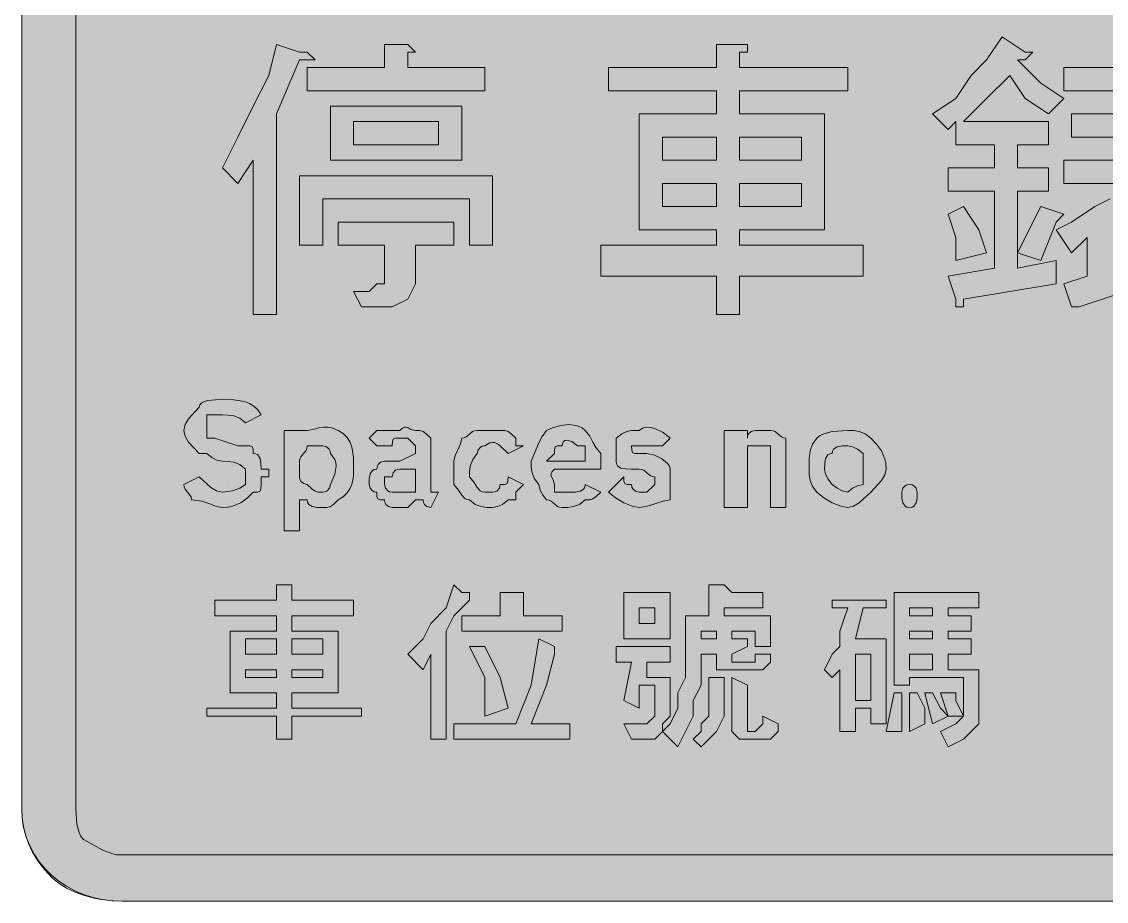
# Model space of a CAD drawing. Header units: metres. Extents: x 12 to 554, y 24 to 258.
# Drawn here: x 11.8 to 180.4, y 24 to 160.7 of the extents above; entities that cross this region are included whole.
import ezdxf

# ---------------------------------------------------------------- set-up
doc = ezdxf.new("R2010")
doc.units = ezdxf.units.M
for name, color, linetype, true_color in [('FILL_BLUE_0000FF', 7, 'Continuous', 0x0000ff), ('FILL_WHITE_FFFFFF', 7, 'Continuous', 0xffffff), ('STROKE_BLUE_0000FF', 7, 'Continuous', 0x0000ff), ('STROKE_WHITE_FFFFFF', 7, 'Continuous', 0xffffff)]:
    doc.layers.add(name, color=color, linetype=linetype, true_color=true_color)

msp = doc.modelspace()

# ---------------------------------------------------------------- hatches: boundary and pattern name
at = {"layer": 'FILL_BLUE_0000FF', "true_color": 0x0000ff}
h = msp.add_hatch(color=7, dxfattribs=at)
h.dxf.hatch_style = 1
h.paths.add_polyline_path([(478.65, 249.6), (482.25, 249.6), (483.9, 247.8), (484.44, 246.9), (484.65, 246), (545.85, 140.4), (484.65, 34.8), (484.6, 34.4), (484.44, 34.09), (483.9, 33.6), (483.13, 33.11), (482.25, 32.4), (481.35, 31.71), (480.45, 31.35), (479.55, 31.22), (478.65, 31.2), (27.45, 31.2), (26.6, 31.25), (25.84, 31.41), (24.45, 31.95), (21.45, 33.6), (21.05, 34.1), (20.76, 34.69), (20.4, 36), (20.25, 38.4), (20.25, 242.4), (20.25, 244.8), (20.44, 245.7), (20.85, 246.6), (21.26, 247.5), (21.45, 248.4), (23.06, 249.09), (24.45, 249.45), (25.84, 249.58), (27.45, 249.6), (478.65, 249.6)])
at = {"layer": 'FILL_WHITE_FFFFFF', "true_color": 0xffffff}
h = msp.add_hatch(color=7, dxfattribs=at)
h.dxf.hatch_style = 1
h.paths.add_polyline_path([(478.65, 258), (480.45, 257.79), (482.25, 257.25), (484.05, 256.48), (485.85, 255.6), (487.63, 254.49), (489.3, 253.05), (490.74, 251.38), (491.85, 249.6), (551.85, 144), (552.25, 143.89), (552.54, 143.61), (552.76, 143.18), (552.9, 142.65), (553.03, 141.47), (553.05, 140.4), (553.03, 139.5), (552.9, 138.6), (552.54, 137.7), (551.85, 136.8), (491.85, 31.2), (491.35, 30.35), (490.74, 29.59), (489.3, 28.2), (487.63, 26.81), (485.85, 25.2), (484.05, 24.51), (482.25, 24.15), (480.45, 24.02), (478.65, 24), (27.45, 24), (26.05, 24.06), (24.58, 24.22), (23.08, 24.51), (21.6, 24.9), (20.17, 25.41), (18.84, 26.02), (17.66, 26.76), (16.65, 27.6), (15.41, 28.95), (14.38, 30.3), (13.55, 31.65), (12.9, 33), (12.42, 34.35), (12.09, 35.7), (11.91, 37.05), (11.85, 38.4), (11.85, 242.4), (11.87, 244.01), (12, 245.4), (12.36, 246.79), (13.05, 248.4), (13.95, 249.49), (14.85, 250.8), (15.75, 252.11), (16.65, 253.2), (17.66, 254.44), (18.84, 255.47), (20.17, 256.3), (21.6, 256.95), (23.08, 257.43), (24.58, 257.76), (26.05, 257.94), (27.45, 258), (478.65, 258)])
h = msp.add_hatch(color=7, dxfattribs=at)
h.dxf.hatch_style = 1
h.paths.add_polyline_path([(56.25, 156), (57.45, 154.8), (56.25, 154.8), (55.05, 154.8), (51.45, 146.4), (51.45, 115.2), (47.85, 115.2), (47.85, 139.2), (45.45, 135.6), (43.05, 138), (45.45, 142.8), (47.85, 147.6), (50.25, 152.4), (51.45, 157.2), (55.05, 156), (56.25, 156)])
h = msp.add_hatch(color=7, dxfattribs=at)
h.dxf.hatch_style = 1
h.paths.add_polyline_path([(71.85, 157.2), (73.05, 156), (71.85, 156), (71.85, 153.6), (83.85, 153.6), (83.85, 150), (56.25, 150), (56.25, 153.6), (68.25, 153.6), (68.25, 157.2), (71.85, 157.2)])
h = msp.add_hatch(color=7, dxfattribs=at)
h.dxf.hatch_style = 1
h.paths.add_polyline_path([(124.65, 156), (123.45, 156), (123.45, 153.6), (140.25, 153.6), (140.25, 150), (123.45, 150), (123.45, 146.4), (136.65, 146.4), (136.65, 128.4), (123.45, 128.4), (123.45, 126), (142.65, 126), (142.65, 121.2), (123.45, 121.2), (123.45, 115.2), (119.85, 115.2), (119.85, 121.2), (101.85, 121.2), (101.85, 126), (119.85, 126), (119.85, 128.4), (107.85, 128.4), (107.85, 146.4), (119.85, 146.4), (119.85, 150), (103.05, 150), (103.05, 153.6), (119.85, 153.6), (119.85, 157.2), (123.45, 157.2), (124.65, 157.2), (124.65, 156)])
h.paths.add_polyline_path([(119.85, 139.2), (119.85, 142.8), (111.45, 142.8), (111.45, 139.2), (119.85, 139.2)], flags=16)
h.paths.add_polyline_path([(111.45, 132), (119.85, 132), (119.85, 135.6), (111.45, 135.6), (111.45, 132)], flags=16)
h.paths.add_polyline_path([(123.45, 142.8), (123.45, 139.2), (133.05, 139.2), (133.05, 142.8), (123.45, 142.8)], flags=16)
h.paths.add_polyline_path([(133.05, 135.6), (123.45, 135.6), (123.45, 132), (133.05, 132), (133.05, 135.6)], flags=16)
h = msp.add_hatch(color=7, dxfattribs=at)
h.dxf.hatch_style = 1
h.paths.add_polyline_path([(157.05, 148.8), (159.45, 152.4), (161.85, 154.8), (164.25, 158.4), (167.85, 156), (169.05, 156), (167.85, 154.8), (166.65, 154.8), (170.25, 151.2), (173.85, 148.8), (171.45, 146.4), (167.85, 148.8), (165.45, 152.4), (161.85, 148.8), (158.25, 145.2), (171.45, 145.2), (171.45, 141.6), (166.65, 141.6), (166.65, 138), (171.45, 138), (171.45, 134.4), (166.65, 134.4), (166.65, 122.4), (172.65, 123.6), (172.65, 120), (158.25, 117.6), (158.25, 116.4), (157.05, 116.4), (157.05, 117.6), (155.85, 121.2), (163.05, 122.4), (163.05, 134.4), (155.85, 134.4), (155.85, 138), (163.05, 138), (163.05, 141.6), (157.05, 141.6), (157.05, 145.2), (155.85, 144), (153.45, 146.4), (157.05, 148.8)])
h = msp.add_hatch(color=7, dxfattribs=at)
h.dxf.hatch_style = 1
h.paths.add_polyline_path([(183.45, 153.6), (183.45, 157.2), (187.05, 157.2), (188.25, 156), (187.05, 156), (187.05, 153.6), (196.65, 153.6), (196.65, 150), (187.05, 150), (187.05, 146.4), (195.45, 146.4), (195.45, 142.8), (187.05, 142.8), (187.05, 139.2), (197.85, 139.2), (197.85, 135.6), (187.05, 135.6), (188.25, 132), (189.45, 129.6), (195.45, 134.4), (197.85, 130.8), (197.85, 129.6), (196.65, 129.6), (191.85, 126), (195.45, 122.4), (199.05, 118.8), (195.45, 116.4), (190.65, 120), (188.25, 123.6), (185.85, 128.4), (184.65, 132), (182.25, 129.6), (182.25, 122.4), (187.05, 123.6), (187.05, 120), (176.25, 116.4), (175.05, 116.4), (173.85, 120), (177.45, 121.2), (177.45, 127.2), (175.05, 124.8), (172.65, 128.4), (175.05, 129.6), (178.65, 132), (181.05, 133.2), (182.25, 135.6), (173.85, 135.6), (173.85, 139.2), (183.45, 139.2), (183.45, 142.8), (175.05, 142.8), (175.05, 146.4), (183.45, 146.4), (183.45, 150), (173.85, 150), (173.85, 153.6), (183.45, 153.6)])
h = msp.add_hatch(color=7, dxfattribs=at)
h.dxf.hatch_style = 1
h.paths.add_polyline_path([(80.25, 139.2), (59.85, 139.2), (59.85, 147.6), (80.25, 147.6), (80.25, 139.2)])
h.paths.add_polyline_path([(76.65, 145.2), (63.45, 145.2), (63.45, 141.6), (76.65, 141.6), (76.65, 145.2)], flags=16)
h = msp.add_hatch(color=7, dxfattribs=at)
h.dxf.hatch_style = 1
h.paths.add_polyline_path([(85.05, 136.8), (85.05, 126), (81.45, 126), (81.45, 133.2), (58.65, 133.2), (58.65, 126), (55.05, 126), (55.05, 136.8), (85.05, 136.8)])
h = msp.add_hatch(color=7, dxfattribs=at)
h.dxf.hatch_style = 1
h.paths.add_polyline_path([(160.65, 128.4), (161.85, 124.8), (157.05, 123.6), (157.05, 127.2), (155.85, 130.8), (158.25, 132), (160.65, 128.4)])
h = msp.add_hatch(color=7, dxfattribs=at)
h.dxf.hatch_style = 1
h.paths.add_polyline_path([(170.25, 132), (173.85, 130.8), (172.65, 129.6), (170.25, 123.6), (166.65, 124.8), (170.25, 132)])
h = msp.add_hatch(color=7, dxfattribs=at)
h.dxf.hatch_style = 1
h.paths.add_polyline_path([(79.05, 129.6), (79.05, 126), (73.05, 126), (73.05, 122.4), (73.05, 120), (71.85, 117.6), (69.45, 116.4), (67.05, 116.4), (64.65, 116.4), (63.45, 118.8), (65.85, 118.8), (67.05, 120), (68.25, 120), (68.25, 121.2), (68.25, 122.4), (68.25, 126), (61.05, 126), (61.05, 129.6), (79.05, 129.6)])
h = msp.add_hatch(color=7, dxfattribs=at)
h.dxf.hatch_style = 1
h.paths.add_polyline_path([(45.75, 99.09), (44.85, 99.45), (43.95, 99.58), (43.05, 99.6), (40.65, 99.6), (40.65, 97.2), (40.65, 96), (41.85, 96), (45.45, 94.8), (46.65, 94.8), (47.34, 94.78), (47.7, 94.65), (47.83, 94.29), (47.85, 93.6), (48.25, 93.55), (48.54, 93.39), (48.9, 92.85), (49.03, 92.08), (49.05, 91.2), (50.25, 91.2), (50.25, 90), (49.05, 90), (49.05, 88.8), (49.03, 88.11), (48.9, 87.75), (48.54, 87.62), (47.85, 87.6), (46.93, 86.72), (45.9, 85.95), (44.64, 85.41), (43.9, 85.25), (43.05, 85.2), (42.13, 85.39), (41.1, 85.8), (39.84, 86.21), (38.25, 86.4), (38.2, 86.8), (38.06, 87.11), (37.65, 87.6), (37.24, 88.09), (37.1, 88.4), (37.05, 88.8), (39.45, 90), (41.25, 88.35), (42.15, 87.81), (43.05, 87.6), (44.62, 87.79), (45.75, 88.2), (46.65, 88.8), (46.65, 91.2), (45.75, 91.89), (44.85, 92.25), (43.95, 92.38), (43.05, 92.4), (42.17, 92.59), (41.4, 93), (40.65, 93.6), (39.45, 93.6), (37.8, 95.4), (37.26, 96.3), (37.05, 97.2), (37.26, 98.1), (37.8, 99), (39.45, 100.8), (39.56, 101.2), (39.84, 101.49), (40.27, 101.71), (40.8, 101.85), (41.98, 101.98), (43.05, 102), (44.83, 101.96), (46.5, 101.7), (47.26, 101.41), (47.94, 100.99), (48.55, 100.39), (49.05, 99.6), (46.65, 98.4), (45.75, 99.09)])
h = msp.add_hatch(color=7, dxfattribs=at)
h.dxf.hatch_style = 1
h.paths.add_polyline_path([(95.14, 85.39), (94.65, 85.8), (94.16, 86.21), (93.85, 86.35), (93.45, 86.4), (92.85, 87.15), (92.44, 87.92), (92.25, 88.8), (91.56, 89.7), (91.2, 90.6), (91.07, 91.5), (91.05, 92.4), (92.25, 95.25), (92.74, 96.28), (93.45, 97.2), (94.35, 97.59), (95.23, 97.87), (96.09, 98.04), (96.9, 98.1), (97.66, 98.04), (98.34, 97.87), (98.95, 97.59), (99.45, 97.2), (100.16, 96.3), (100.65, 95.4), (101.14, 94.5), (101.85, 93.6), (101.85, 91.2), (94.65, 91.2), (94.31, 90.8), (94.14, 90.49), (94.12, 90.23), (94.2, 90), (94.48, 89.51), (94.65, 88.8), (94.65, 87.6), (97.05, 87.6), (97.93, 87.62), (98.7, 87.75), (99.24, 88.11), (99.4, 88.4), (99.45, 88.8), (101.85, 87.6), (101.14, 86.91), (100.65, 86.55), (100.16, 86.42), (99.45, 86.4), (98.55, 85.71), (97.65, 85.35), (96.75, 85.22), (95.85, 85.2), (95.45, 85.25), (95.14, 85.39)])
h.paths.add_polyline_path([(99.45, 94.8), (98.25, 94.8), (97.37, 95.47), (96.6, 95.7), (96.29, 95.64), (96.06, 95.47), (95.9, 95.19), (95.85, 94.8), (95.16, 94.78), (94.8, 94.65), (94.67, 94.29), (94.65, 93.6), (93.45, 92.4), (99.45, 92.4), (99.45, 94.8)], flags=16)
h = msp.add_hatch(color=7, dxfattribs=at)
h.dxf.hatch_style = 1
h.paths.add_polyline_path([(58.2, 97.65), (58.79, 97.73), (59.46, 97.71), (60.2, 97.54), (61.05, 97.2), (61.84, 96.7), (62.44, 96.09), (62.86, 95.41), (63.15, 94.65), (63.41, 92.98), (63.45, 91.2), (63.41, 90.11), (63.15, 88.8), (62.86, 88.13), (62.44, 87.49), (61.84, 86.9), (61.05, 86.4), (60.34, 85.71), (59.85, 85.35), (59.36, 85.22), (58.65, 85.2), (57.77, 85.22), (57, 85.35), (56.46, 85.71), (56.3, 86), (56.25, 86.4), (55.05, 86.4), (55.05, 85.2), (55.05, 81.6), (52.65, 81.6), (52.65, 97.2), (55.05, 97.2), (56.25, 97.2), (57.17, 97.37), (58.2, 97.65)])
h.paths.add_polyline_path([(56.06, 94.09), (55.65, 93.6), (55.24, 93.11), (55.1, 92.8), (55.05, 92.4), (55.05, 90), (55.1, 89.6), (55.24, 89.31), (55.65, 88.95), (56.25, 88.8), (56.96, 88.11), (57.45, 87.75), (57.94, 87.62), (58.65, 87.6), (59.05, 87.65), (59.34, 87.79), (59.7, 88.2), (59.85, 88.8), (60.52, 90.39), (60.75, 91.65), (60.69, 92.19), (60.52, 92.68), (59.85, 93.6), (59.8, 94), (59.66, 94.29), (59.25, 94.65), (58.65, 94.8), (56.25, 94.8), (56.2, 94.4), (56.06, 94.09)], flags=16)
h = msp.add_hatch(color=7, dxfattribs=at)
h.dxf.hatch_style = 1
h.paths.add_polyline_path([(74.44, 85.71), (74.3, 86), (74.25, 86.4), (73.05, 86.4), (71.85, 85.2), (69.45, 85.2), (68.85, 85.35), (68.44, 85.71), (68.3, 86), (68.25, 86.4), (67.56, 86.42), (67.2, 86.55), (67.07, 86.91), (67.05, 87.6), (66.65, 87.65), (66.36, 87.79), (66, 88.2), (65.85, 88.8), (65.87, 89.68), (66, 90.45), (66.36, 90.99), (66.65, 91.15), (67.05, 91.2), (67.1, 91.6), (67.24, 91.89), (67.65, 92.25), (68.25, 92.4), (69.45, 92.4), (70.65, 92.4), (73.05, 93.6), (73.05, 94.8), (71.85, 96), (70.65, 96), (69.96, 95.98), (69.6, 95.85), (69.47, 95.49), (69.45, 94.8), (68.25, 94.8), (67.05, 94.8), (65.85, 96), (67.05, 97.2), (68.25, 97.2), (70.65, 97.2), (71.05, 97.54), (71.36, 97.71), (71.62, 97.73), (71.85, 97.65), (72.34, 97.37), (73.05, 97.2), (73.76, 97.18), (74.25, 97.05), (74.74, 96.69), (75.45, 96), (75.45, 94.8), (75.45, 93.6), (75.45, 92.4), (75.45, 88.8), (75.45, 87.6), (76.65, 87.6), (75.45, 85.2), (74.85, 85.35), (74.44, 85.71)])
h.paths.add_polyline_path([(73.05, 87.6), (73.05, 88.8), (73.05, 91.2), (71.85, 91.2), (70.65, 91.2), (70.25, 91.15), (69.96, 91.01), (69.6, 90.6), (69.45, 90), (68.25, 90), (68.25, 88.8), (68.4, 88.2), (68.76, 87.79), (69.05, 87.65), (69.45, 87.6), (71.85, 87.6), (73.05, 87.6)], flags=16)
h = msp.add_hatch(color=7, dxfattribs=at)
h.dxf.hatch_style = 1
h.paths.add_polyline_path([(85.05, 87.6), (85.45, 87.65), (85.74, 87.79), (86.1, 88.2), (86.25, 88.8), (86.94, 88.82), (87.3, 88.95), (87.43, 89.31), (87.45, 90), (89.85, 88.8), (88.65, 87.6), (88.65, 86.4), (87.45, 86.4), (86.57, 85.71), (85.8, 85.35), (85.05, 85.2), (84.15, 85.22), (83.25, 85.35), (82.35, 85.71), (81.45, 86.4), (81.05, 86.45), (80.74, 86.61), (80.25, 87.15), (79.76, 87.92), (79.05, 88.8), (79.05, 92.4), (79.24, 93.3), (79.65, 94.2), (80.06, 95.1), (80.25, 96), (80.65, 96.05), (80.96, 96.19), (81.45, 96.6), (81.94, 97.01), (82.25, 97.15), (82.65, 97.2), (86.25, 97.2), (86.96, 97.18), (87.45, 97.05), (87.94, 96.69), (88.65, 96), (88.65, 94.8), (89.85, 94.8), (87.45, 93.6), (86.25, 94.8), (85.8, 95.14), (85.37, 95.31), (84.96, 95.33), (84.6, 95.25), (83.85, 94.8), (83.45, 94.75), (83.16, 94.61), (82.8, 94.2), (82.65, 93.6), (81.96, 92.7), (81.6, 91.8), (81.47, 90.9), (81.45, 90), (82.16, 89.12), (82.65, 88.35), (83.14, 87.81), (83.45, 87.65), (83.85, 87.6), (85.05, 87.6)])
h = msp.add_hatch(color=7, dxfattribs=at)
h.dxf.hatch_style = 1
h.paths.add_polyline_path([(109.05, 93.6), (110.12, 93.39), (111.3, 92.85), (112.26, 92.08), (112.54, 91.65), (112.65, 91.2), (112.65, 88.8), (112.65, 86.4), (111.56, 86.21), (110.25, 85.8), (108.94, 85.39), (107.85, 85.2), (106.76, 85.41), (105.45, 85.95), (104.14, 86.72), (103.05, 87.6), (105.45, 90), (105.47, 89.31), (105.6, 88.95), (105.96, 88.82), (106.65, 88.8), (106.7, 88.4), (106.84, 88.11), (107.25, 87.75), (107.85, 87.6), (109.05, 87.6), (110.25, 88.8), (110.25, 90), (109.85, 90.05), (109.54, 90.19), (109.05, 90.6), (108.56, 91.01), (108.25, 91.15), (107.85, 91.2), (106.65, 91.2), (105.77, 91.22), (105, 91.35), (104.46, 91.71), (104.3, 92), (104.25, 92.4), (104.25, 94.8), (104.25, 96), (105.13, 96.69), (105.9, 97.05), (106.65, 97.2), (107.85, 97.2), (108.35, 97.54), (108.94, 97.69), (109.58, 97.66), (110.25, 97.5), (111.56, 96.86), (112.65, 96), (111.45, 94.8), (109.05, 94.8), (107.85, 94.8), (106.65, 94.8), (106.67, 94.11), (106.8, 93.75), (107.16, 93.62), (107.85, 93.6), (109.05, 93.6)])
h = msp.add_hatch(color=7, dxfattribs=at)
h.dxf.hatch_style = 1
h.paths.add_polyline_path([(124.65, 94.8), (124.65, 92.4), (124.65, 85.2), (121.05, 85.2), (121.05, 97.2), (124.65, 97.2), (124.65, 96), (124.7, 96.4), (124.84, 96.69), (125.25, 97.05), (125.85, 97.2), (128.25, 97.2), (128.65, 97.15), (128.96, 97.01), (129.45, 96.6), (129.94, 96.19), (130.25, 96.05), (130.65, 96), (130.65, 93.6), (130.65, 85.2), (128.25, 85.2), (128.25, 93.6), (128.25, 94.8), (127.05, 94.8), (124.65, 94.8)])
h = msp.add_hatch(color=7, dxfattribs=at)
h.dxf.hatch_style = 1
h.paths.add_polyline_path([(134.4, 94.05), (134.76, 95.08), (135.45, 96), (135.95, 96.4), (136.54, 96.69), (137.85, 97.05), (140.25, 97.2), (141.15, 97.18), (142.05, 97.05), (142.95, 96.69), (143.85, 96), (144.73, 95.08), (145.5, 94.05), (146.04, 92.79), (146.2, 92.05), (146.25, 91.2), (146.04, 90.3), (145.5, 89.4), (143.85, 87.6), (142.05, 85.95), (141.15, 85.41), (140.25, 85.2), (139.16, 85.41), (137.85, 85.95), (136.54, 86.72), (135.45, 87.6), (134.76, 88.5), (134.4, 89.4), (134.27, 90.3), (134.25, 91.2), (134.27, 92.79), (134.4, 94.05)])
h.paths.add_polyline_path([(138.6, 94.65), (138.06, 94.29), (137.9, 94), (137.85, 93.6), (137.45, 93.55), (137.16, 93.39), (136.8, 92.85), (136.67, 92.08), (136.65, 91.2), (136.8, 90.45), (137.16, 89.68), (137.85, 88.8), (138.6, 88.2), (139.37, 87.79), (140.25, 87.6), (141, 88.2), (141.77, 88.61), (142.65, 88.8), (142.65, 91.2), (142.65, 93.6), (141.77, 94.29), (141, 94.65), (140.25, 94.8), (139.37, 94.78), (138.6, 94.65)], flags=16)
h = msp.add_hatch(color=7, dxfattribs=at)
h.dxf.hatch_style = 1
h.paths.add_polyline_path([(151.03, 86.72), (150.9, 85.95), (150.54, 85.41), (150.25, 85.25), (149.85, 85.2), (149.45, 85.25), (149.16, 85.41), (148.8, 85.95), (148.67, 86.72), (148.65, 87.6), (148.8, 88.2), (149.16, 88.61), (149.45, 88.75), (149.85, 88.8), (150.25, 88.75), (150.54, 88.61), (150.9, 88.2), (151.05, 87.6), (151.03, 86.72)])
h = msp.add_hatch(color=7, dxfattribs=at)
h.dxf.hatch_style = 1
h.paths.add_polyline_path([(53.85, 70.8), (63.45, 70.8), (63.45, 68.4), (53.85, 68.4), (53.85, 66), (61.05, 66), (61.05, 56.4), (53.85, 56.4), (53.85, 54), (64.65, 54), (64.65, 52.8), (53.85, 52.8), (53.85, 49.2), (51.45, 49.2), (51.45, 52.8), (40.65, 52.8), (40.65, 54), (51.45, 54), (51.45, 56.4), (44.25, 56.4), (44.25, 66), (51.45, 66), (51.45, 68.4), (41.85, 68.4), (41.85, 70.8), (51.45, 70.8), (51.45, 73.2), (53.85, 73.2), (53.85, 72), (53.85, 70.8)])
h.paths.add_polyline_path([(51.45, 62.4), (51.45, 64.8), (46.65, 64.8), (46.65, 62.4), (51.45, 62.4)], flags=16)
h.paths.add_polyline_path([(46.65, 58.8), (51.45, 58.8), (51.45, 60), (46.65, 60), (46.65, 58.8)], flags=16)
h.paths.add_polyline_path([(53.85, 64.8), (53.85, 62.4), (58.65, 62.4), (58.65, 64.8), (53.85, 64.8)], flags=16)
h.paths.add_polyline_path([(58.65, 60), (53.85, 60), (53.85, 58.8), (58.65, 58.8), (58.65, 60)], flags=16)
h = msp.add_hatch(color=7, dxfattribs=at)
h.dxf.hatch_style = 1
h.paths.add_polyline_path([(74.25, 64.8), (75.45, 67.2), (77.85, 69.6), (79.05, 73.2), (80.25, 72), (81.45, 72), (81.45, 70.8), (79.05, 68.4), (77.85, 66), (77.85, 49.2), (75.45, 49.2), (75.45, 62.4), (74.25, 60), (71.85, 62.4), (74.25, 64.8)])
h = msp.add_hatch(color=7, dxfattribs=at)
h.dxf.hatch_style = 1
h.paths.add_polyline_path([(121.05, 69.6), (121.05, 68.4), (128.25, 68.4), (128.25, 63.6), (125.85, 63.6), (125.85, 66), (122.25, 66), (122.25, 64.8), (124.65, 64.8), (124.65, 63.6), (122.25, 62.4), (122.25, 61.2), (124.65, 61.2), (125.85, 61.2), (125.85, 62.4), (128.25, 62.4), (128.25, 61.2), (127.05, 60), (125.85, 60), (121.05, 60), (119.85, 60), (119.85, 61.2), (119.85, 62.4), (117.45, 62.4), (117.45, 57.6), (116.25, 55.2), (116.25, 52.8), (115.05, 50.4), (113.85, 48), (111.45, 50.4), (112.65, 51.6), (113.85, 54), (113.85, 56.4), (115.05, 58.8), (115.05, 68.4), (118.65, 68.4), (118.65, 73.2), (121.05, 73.2), (122.25, 72), (127.05, 72), (127.05, 69.6), (121.05, 69.6)])
h.paths.add_polyline_path([(119.85, 66), (117.45, 66), (117.45, 64.8), (119.85, 64.8), (119.85, 66)], flags=16)
h = msp.add_hatch(color=7, dxfattribs=at)
h.dxf.hatch_style = 1
h.paths.add_polyline_path([(86.25, 68.4), (86.25, 72), (88.65, 72), (89.85, 72), (89.85, 70.8), (89.85, 68.4), (95.85, 68.4), (95.85, 66), (80.25, 66), (80.25, 68.4), (86.25, 68.4)])
h = msp.add_hatch(color=7, dxfattribs=at)
h.dxf.hatch_style = 1
h.paths.add_polyline_path([(112.65, 64.8), (105.45, 64.8), (105.45, 72), (112.65, 72), (112.65, 64.8)])
h.paths.add_polyline_path([(110.25, 69.6), (107.85, 69.6), (107.85, 67.2), (110.25, 67.2), (110.25, 69.6)], flags=16)
h = msp.add_hatch(color=7, dxfattribs=at)
h.dxf.hatch_style = 1
h.paths.add_polyline_path([(155.85, 68.4), (159.45, 68.4), (159.45, 66), (155.85, 66), (155.85, 64.8), (159.45, 64.8), (159.45, 62.4), (155.85, 62.4), (155.85, 60), (160.65, 60), (160.65, 57.6), (160.65, 56.4), (160.65, 54), (160.65, 52.8), (160.65, 51.6), (159.45, 50.4), (158.25, 49.2), (155.85, 48), (154.65, 50.4), (157.05, 51.6), (158.25, 52.8), (158.25, 54), (158.25, 55.2), (158.25, 58.8), (149.85, 58.8), (149.85, 57.6), (147.45, 57.6), (147.45, 72), (160.65, 72), (160.65, 69.6), (155.85, 69.6), (155.85, 68.4)])
h.paths.add_polyline_path([(149.85, 60), (153.45, 60), (153.45, 62.4), (149.85, 62.4), (149.85, 60)], flags=16)
h.paths.add_polyline_path([(149.85, 69.6), (149.85, 68.4), (153.45, 68.4), (153.45, 69.6), (149.85, 69.6)], flags=16)
h.paths.add_polyline_path([(153.45, 66), (149.85, 66), (149.85, 64.8), (153.45, 64.8), (153.45, 66)], flags=16)
h = msp.add_hatch(color=7, dxfattribs=at)
h.dxf.hatch_style = 1
h.paths.add_polyline_path([(146.25, 70.8), (146.25, 69.6), (142.65, 69.6), (141.45, 64.8), (146.25, 64.8), (146.25, 51.6), (143.85, 51.6), (143.85, 54), (141.45, 54), (141.45, 50.4), (139.05, 50.4), (139.05, 60), (137.85, 58.8), (136.65, 60), (137.85, 62.4), (139.05, 63.6), (139.05, 66), (140.25, 69.6), (137.85, 69.6), (137.85, 70.8), (146.25, 70.8)])
h.paths.add_polyline_path([(143.85, 62.4), (141.45, 62.4), (141.45, 55.2), (143.85, 55.2), (143.85, 62.4)], flags=16)
h = msp.add_hatch(color=7, dxfattribs=at)
h.dxf.hatch_style = 1
h.paths.add_polyline_path([(79.05, 51.6), (88.65, 51.6), (91.05, 57.6), (92.25, 64.8), (94.65, 63.6), (94.65, 62.4), (93.45, 57.6), (91.05, 51.6), (97.05, 51.6), (97.05, 49.2), (79.05, 49.2), (79.05, 51.6)])
h = msp.add_hatch(color=7, dxfattribs=at)
h.dxf.hatch_style = 1
h.paths.add_polyline_path([(83.85, 58.8), (81.45, 63.6), (83.85, 63.6), (86.25, 58.8), (87.45, 54), (83.85, 52.8), (83.85, 58.8)])
h = msp.add_hatch(color=7, dxfattribs=at)
h.dxf.hatch_style = 1
h.paths.add_polyline_path([(112.65, 63.6), (112.65, 61.2), (109.05, 61.2), (109.05, 58.8), (112.65, 58.8), (112.65, 56.4), (112.65, 54), (112.65, 52.8), (111.45, 51.6), (111.45, 50.4), (110.25, 49.2), (109.05, 49.2), (107.85, 49.2), (106.65, 49.2), (105.45, 51.6), (106.65, 51.6), (107.85, 51.6), (109.05, 51.6), (110.25, 52.8), (110.25, 54), (110.25, 55.2), (110.25, 57.6), (107.85, 57.6), (107.85, 54), (105.45, 55.2), (106.65, 61.2), (104.25, 61.2), (104.25, 63.6), (112.65, 63.6)])
h = msp.add_hatch(color=7, dxfattribs=at)
h.dxf.hatch_style = 1
h.paths.add_polyline_path([(117.45, 50.4), (117.45, 51.6), (118.65, 52.8), (118.65, 54), (118.65, 58.8), (121.05, 58.8), (121.05, 57.6), (121.05, 54), (121.05, 52.8), (119.85, 50.4), (118.65, 49.2), (117.45, 48), (116.25, 49.2), (117.45, 50.4)])
h = msp.add_hatch(color=7, dxfattribs=at)
h.dxf.hatch_style = 1
h.paths.add_polyline_path([(124.65, 51.6), (124.65, 50.4), (125.85, 50.4), (127.05, 51.6), (127.05, 52.8), (129.45, 51.6), (129.45, 50.4), (128.25, 49.2), (127.05, 49.2), (124.65, 49.2), (123.45, 49.2), (122.25, 50.4), (122.25, 51.6), (122.25, 58.8), (124.65, 57.6), (124.65, 56.4), (124.65, 51.6)])
h = msp.add_hatch(color=7, dxfattribs=at)
h.dxf.hatch_style = 1
h.paths.add_polyline_path([(147.45, 56.4), (148.65, 56.4), (148.65, 52.8), (148.65, 50.4), (146.25, 50.4), (147.45, 56.4)])
h = msp.add_hatch(color=7, dxfattribs=at)
h.dxf.hatch_style = 1
h.paths.add_polyline_path([(149.85, 56.4), (151.05, 56.4), (152.25, 54), (152.25, 51.6), (149.85, 50.4), (149.85, 56.4)])
h = msp.add_hatch(color=7, dxfattribs=at)
h.dxf.hatch_style = 1
h.paths.add_polyline_path([(152.25, 56.4), (153.45, 56.4), (154.65, 54), (155.85, 52.8), (153.45, 51.6), (152.25, 56.4)])
h = msp.add_hatch(color=7, dxfattribs=at)
h.dxf.hatch_style = 1
h.paths.add_polyline_path([(154.65, 56.4), (157.05, 56.4), (157.05, 55.2), (158.25, 52.8), (155.85, 52.8), (154.65, 56.4)])

# ---------------------------------------------------------------- linework, layer by layer
at = {"layer": 'FILL_BLUE_0000FF', "lineweight": 0, "true_color": 0x0000ff}
msp.add_lwpolyline([(478.65, 31.2), (27.45, 31.2), (26.6, 31.25), (25.84, 31.41), (24.45, 31.95), (21.45, 33.6), (21.05, 34.1), (20.76, 34.69), (20.4, 36), (20.25, 38.4), (20.25, 242.4), (20.25, 244.8), (20.44, 245.7), (20.85, 246.6), (21.26, 247.5), (21.45, 248.4), (23.06, 249.09), (24.45, 249.45), (25.84, 249.58), (27.45, 249.6), (478.65, 249.6)], dxfattribs=at)
at = {"layer": 'FILL_WHITE_FFFFFF', "lineweight": 0, "true_color": 0xffffff}
for points in [[(478.65, 24), (27.45, 24), (26.05, 24.06), (24.58, 24.22), (23.08, 24.51), (21.6, 24.9), (20.17, 25.41), (18.84, 26.02), (17.66, 26.76), (16.65, 27.6), (15.41, 28.95), (14.38, 30.3), (13.55, 31.65), (12.9, 33), (12.42, 34.35), (12.09, 35.7), (11.91, 37.05), (11.85, 38.4), (11.85, 242.4)], [(183.45, 150), (173.85, 150), (173.85, 153.6), (183.45, 153.6)], [(183.45, 142.8), (175.05, 142.8), (175.05, 146.4), (183.45, 146.4)], [(182.25, 135.6), (173.85, 135.6), (173.85, 139.2), (183.45, 139.2)], [(187.05, 120), (176.25, 116.4), (175.05, 116.4), (173.85, 120), (177.45, 121.2), (177.45, 127.2), (175.05, 124.8), (172.65, 128.4), (175.05, 129.6), (178.65, 132), (181.05, 133.2)]]:
    msp.add_lwpolyline(points, dxfattribs=at)
for points in [[(56.25, 156), (57.45, 154.8), (56.25, 154.8), (55.05, 154.8), (51.45, 146.4), (51.45, 115.2), (47.85, 115.2), (47.85, 139.2), (45.45, 135.6), (43.05, 138), (45.45, 142.8), (47.85, 147.6), (50.25, 152.4), (51.45, 157.2), (55.05, 156)], [(71.85, 157.2), (73.05, 156), (71.85, 156), (71.85, 153.6), (83.85, 153.6), (83.85, 150), (56.25, 150), (56.25, 153.6), (68.25, 153.6), (68.25, 157.2)], [(124.65, 156), (123.45, 156), (123.45, 153.6), (140.25, 153.6), (140.25, 150), (123.45, 150), (123.45, 146.4), (136.65, 146.4), (136.65, 128.4), (123.45, 128.4), (123.45, 126), (142.65, 126), (142.65, 121.2), (123.45, 121.2), (123.45, 115.2), (119.85, 115.2), (119.85, 121.2), (101.85, 121.2), (101.85, 126), (119.85, 126), (119.85, 128.4), (107.85, 128.4), (107.85, 146.4), (119.85, 146.4), (119.85, 150), (103.05, 150), (103.05, 153.6), (119.85, 153.6), (119.85, 157.2), (123.45, 157.2), (124.65, 157.2)], [(157.05, 148.8), (159.45, 152.4), (161.85, 154.8), (164.25, 158.4), (167.85, 156), (169.05, 156), (167.85, 154.8), (166.65, 154.8), (170.25, 151.2), (173.85, 148.8), (171.45, 146.4), (167.85, 148.8), (165.45, 152.4), (161.85, 148.8), (158.25, 145.2), (171.45, 145.2), (171.45, 141.6), (166.65, 141.6), (166.65, 138), (171.45, 138), (171.45, 134.4), (166.65, 134.4), (166.65, 122.4), (172.65, 123.6), (172.65, 120), (158.25, 117.6), (158.25, 116.4), (157.05, 116.4), (157.05, 117.6), (155.85, 121.2), (163.05, 122.4), (163.05, 134.4), (155.85, 134.4), (155.85, 138), (163.05, 138), (163.05, 141.6), (157.05, 141.6), (157.05, 145.2), (155.85, 144), (153.45, 146.4)], [(80.25, 139.2), (59.85, 139.2), (59.85, 147.6), (80.25, 147.6)], [(76.65, 145.2), (63.45, 145.2), (63.45, 141.6), (76.65, 141.6)], [(119.85, 139.2), (119.85, 142.8), (111.45, 142.8), (111.45, 139.2)], [(123.45, 142.8), (123.45, 139.2), (133.05, 139.2), (133.05, 142.8)], [(85.05, 136.8), (85.05, 126), (81.45, 126), (81.45, 133.2), (58.65, 133.2), (58.65, 126), (55.05, 126), (55.05, 136.8)], [(111.45, 132), (119.85, 132), (119.85, 135.6), (111.45, 135.6)], [(133.05, 135.6), (123.45, 135.6), (123.45, 132), (133.05, 132)], [(160.65, 128.4), (161.85, 124.8), (157.05, 123.6), (157.05, 127.2), (155.85, 130.8), (158.25, 132)], [(170.25, 132), (173.85, 130.8), (172.65, 129.6), (170.25, 123.6), (166.65, 124.8)], [(79.05, 129.6), (79.05, 126), (73.05, 126), (73.05, 122.4), (73.05, 120), (71.85, 117.6), (69.45, 116.4), (67.05, 116.4), (64.65, 116.4), (63.45, 118.8), (65.85, 118.8), (67.05, 120), (68.25, 120), (68.25, 121.2), (68.25, 122.4), (68.25, 126), (61.05, 126), (61.05, 129.6)], [(45.75, 99.09), (44.85, 99.45), (43.95, 99.58), (43.05, 99.6), (40.65, 99.6), (40.65, 97.2), (40.65, 96), (41.85, 96), (45.45, 94.8), (46.65, 94.8), (47.34, 94.78), (47.7, 94.65), (47.83, 94.29), (47.85, 93.6), (48.25, 93.55), (48.54, 93.39), (48.9, 92.85), (49.03, 92.08), (49.05, 91.2), (50.25, 91.2), (50.25, 90), (49.05, 90), (49.05, 88.8), (49.03, 88.11), (48.9, 87.75), (48.54, 87.62), (47.85, 87.6), (46.93, 86.72), (45.9, 85.95), (44.64, 85.41), (43.9, 85.25), (43.05, 85.2), (42.13, 85.39), (41.1, 85.8), (39.84, 86.21), (38.25, 86.4), (38.2, 86.8), (38.06, 87.11), (37.65, 87.6), (37.24, 88.09), (37.1, 88.4), (37.05, 88.8), (39.45, 90), (41.25, 88.35), (42.15, 87.81), (43.05, 87.6), (44.62, 87.79), (45.75, 88.2), (46.65, 88.8), (46.65, 91.2), (45.75, 91.89), (44.85, 92.25), (43.95, 92.38), (43.05, 92.4), (42.17, 92.59), (41.4, 93), (40.65, 93.6), (39.45, 93.6), (37.8, 95.4), (37.26, 96.3), (37.05, 97.2), (37.26, 98.1), (37.8, 99), (39.45, 100.8), (39.56, 101.2), (39.84, 101.49), (40.27, 101.71), (40.8, 101.85), (41.98, 101.98), (43.05, 102), (44.83, 101.96), (46.5, 101.7), (47.26, 101.41), (47.94, 100.99), (48.55, 100.39), (49.05, 99.6), (46.65, 98.4)], [(95.14, 85.39), (94.65, 85.8), (94.16, 86.21), (93.85, 86.35), (93.45, 86.4), (92.85, 87.15), (92.44, 87.92), (92.25, 88.8), (91.56, 89.7), (91.2, 90.6), (91.07, 91.5), (91.05, 92.4), (92.25, 95.25), (92.74, 96.28), (93.45, 97.2), (94.35, 97.59), (95.23, 97.87), (96.09, 98.04), (96.9, 98.1), (97.66, 98.04), (98.34, 97.87), (98.95, 97.59), (99.45, 97.2), (100.16, 96.3), (100.65, 95.4), (101.14, 94.5), (101.85, 93.6), (101.85, 91.2), (94.65, 91.2), (94.31, 90.8), (94.14, 90.49), (94.12, 90.23), (94.2, 90), (94.48, 89.51), (94.65, 88.8), (94.65, 87.6), (97.05, 87.6), (97.93, 87.62), (98.7, 87.75), (99.24, 88.11), (99.4, 88.4), (99.45, 88.8), (101.85, 87.6), (101.14, 86.91), (100.65, 86.55), (100.16, 86.42), (99.45, 86.4), (98.55, 85.71), (97.65, 85.35), (96.75, 85.22), (95.85, 85.2), (95.45, 85.25)], [(58.2, 97.65), (58.79, 97.73), (59.46, 97.71), (60.2, 97.54), (61.05, 97.2), (61.84, 96.7), (62.44, 96.09), (62.86, 95.41), (63.15, 94.65), (63.41, 92.98), (63.45, 91.2), (63.41, 90.11), (63.15, 88.8), (62.86, 88.13), (62.44, 87.49), (61.84, 86.9), (61.05, 86.4), (60.34, 85.71), (59.85, 85.35), (59.36, 85.22), (58.65, 85.2), (57.77, 85.22), (57, 85.35), (56.46, 85.71), (56.3, 86), (56.25, 86.4), (55.05, 86.4), (55.05, 85.2), (55.05, 81.6), (52.65, 81.6), (52.65, 97.2), (55.05, 97.2), (56.25, 97.2), (57.17, 97.37)], [(74.44, 85.71), (74.3, 86), (74.25, 86.4), (73.05, 86.4), (71.85, 85.2), (69.45, 85.2), (68.85, 85.35), (68.44, 85.71), (68.3, 86), (68.25, 86.4), (67.56, 86.42), (67.2, 86.55), (67.07, 86.91), (67.05, 87.6), (66.65, 87.65), (66.36, 87.79), (66, 88.2), (65.85, 88.8), (65.87, 89.68), (66, 90.45), (66.36, 90.99), (66.65, 91.15), (67.05, 91.2), (67.1, 91.6), (67.24, 91.89), (67.65, 92.25), (68.25, 92.4), (69.45, 92.4), (70.65, 92.4), (73.05, 93.6), (73.05, 94.8), (71.85, 96), (70.65, 96), (69.96, 95.98), (69.6, 95.85), (69.47, 95.49), (69.45, 94.8), (68.25, 94.8), (67.05, 94.8), (65.85, 96), (67.05, 97.2), (68.25, 97.2), (70.65, 97.2), (71.05, 97.54), (71.36, 97.71), (71.62, 97.73), (71.85, 97.65), (72.34, 97.37), (73.05, 97.2), (73.76, 97.18), (74.25, 97.05), (74.74, 96.69), (75.45, 96), (75.45, 94.8), (75.45, 93.6), (75.45, 92.4), (75.45, 88.8), (75.45, 87.6), (76.65, 87.6), (75.45, 85.2), (74.85, 85.35)], [(85.05, 87.6), (85.45, 87.65), (85.74, 87.79), (86.1, 88.2), (86.25, 88.8), (86.94, 88.82), (87.3, 88.95), (87.43, 89.31), (87.45, 90), (89.85, 88.8), (88.65, 87.6), (88.65, 86.4), (87.45, 86.4), (86.57, 85.71), (85.8, 85.35), (85.05, 85.2), (84.15, 85.22), (83.25, 85.35), (82.35, 85.71), (81.45, 86.4), (81.05, 86.45), (80.74, 86.61), (80.25, 87.15), (79.76, 87.92), (79.05, 88.8), (79.05, 92.4), (79.24, 93.3), (79.65, 94.2), (80.06, 95.1), (80.25, 96), (80.65, 96.05), (80.96, 96.19), (81.45, 96.6), (81.94, 97.01), (82.25, 97.15), (82.65, 97.2), (86.25, 97.2), (86.96, 97.18), (87.45, 97.05), (87.94, 96.69), (88.65, 96), (88.65, 94.8), (89.85, 94.8), (87.45, 93.6), (86.25, 94.8), (85.8, 95.14), (85.37, 95.31), (84.96, 95.33), (84.6, 95.25), (83.85, 94.8), (83.45, 94.75), (83.16, 94.61), (82.8, 94.2), (82.65, 93.6), (81.96, 92.7), (81.6, 91.8), (81.47, 90.9), (81.45, 90), (82.16, 89.12), (82.65, 88.35), (83.14, 87.81), (83.45, 87.65), (83.85, 87.6)], [(109.05, 93.6), (110.12, 93.39), (111.3, 92.85), (112.26, 92.08), (112.54, 91.65), (112.65, 91.2), (112.65, 88.8), (112.65, 86.4), (111.56, 86.21), (110.25, 85.8), (108.94, 85.39), (107.85, 85.2), (106.76, 85.41), (105.45, 85.95), (104.14, 86.72), (103.05, 87.6), (105.45, 90), (105.47, 89.31), (105.6, 88.95), (105.96, 88.82), (106.65, 88.8), (106.7, 88.4), (106.84, 88.11), (107.25, 87.75), (107.85, 87.6), (109.05, 87.6), (110.25, 88.8), (110.25, 90), (109.85, 90.05), (109.54, 90.19), (109.05, 90.6), (108.56, 91.01), (108.25, 91.15), (107.85, 91.2), (106.65, 91.2), (105.77, 91.22), (105, 91.35), (104.46, 91.71), (104.3, 92), (104.25, 92.4), (104.25, 94.8), (104.25, 96), (105.13, 96.69), (105.9, 97.05), (106.65, 97.2), (107.85, 97.2), (108.35, 97.54), (108.94, 97.69), (109.58, 97.66), (110.25, 97.5), (111.56, 96.86), (112.65, 96), (111.45, 94.8), (109.05, 94.8), (107.85, 94.8), (106.65, 94.8), (106.67, 94.11), (106.8, 93.75), (107.16, 93.62), (107.85, 93.6)], [(124.65, 94.8), (124.65, 92.4), (124.65, 85.2), (121.05, 85.2), (121.05, 97.2), (124.65, 97.2), (124.65, 96), (124.7, 96.4), (124.84, 96.69), (125.25, 97.05), (125.85, 97.2), (128.25, 97.2), (128.65, 97.15), (128.96, 97.01), (129.45, 96.6), (129.94, 96.19), (130.25, 96.05), (130.65, 96), (130.65, 93.6), (130.65, 85.2), (128.25, 85.2), (128.25, 93.6), (128.25, 94.8), (127.05, 94.8)], [(134.4, 94.05), (134.76, 95.08), (135.45, 96), (135.95, 96.4), (136.54, 96.69), (137.85, 97.05), (140.25, 97.2), (141.15, 97.18), (142.05, 97.05), (142.95, 96.69), (143.85, 96), (144.73, 95.08), (145.5, 94.05), (146.04, 92.79), (146.2, 92.05), (146.25, 91.2), (146.04, 90.3), (145.5, 89.4), (143.85, 87.6), (142.05, 85.95), (141.15, 85.41), (140.25, 85.2), (139.16, 85.41), (137.85, 85.95), (136.54, 86.72), (135.45, 87.6), (134.76, 88.5), (134.4, 89.4), (134.27, 90.3), (134.25, 91.2), (134.27, 92.79)], [(56.06, 94.09), (55.65, 93.6), (55.24, 93.11), (55.1, 92.8), (55.05, 92.4), (55.05, 90), (55.1, 89.6), (55.24, 89.31), (55.65, 88.95), (56.25, 88.8), (56.96, 88.11), (57.45, 87.75), (57.94, 87.62), (58.65, 87.6), (59.05, 87.65), (59.34, 87.79), (59.7, 88.2), (59.85, 88.8), (60.52, 90.39), (60.75, 91.65), (60.69, 92.19), (60.52, 92.68), (59.85, 93.6), (59.8, 94), (59.66, 94.29), (59.25, 94.65), (58.65, 94.8), (56.25, 94.8), (56.2, 94.4)], [(99.45, 94.8), (98.25, 94.8), (97.37, 95.47), (96.6, 95.7), (96.29, 95.64), (96.06, 95.47), (95.9, 95.19), (95.85, 94.8), (95.16, 94.78), (94.8, 94.65), (94.67, 94.29), (94.65, 93.6), (93.45, 92.4), (99.45, 92.4)], [(138.6, 94.65), (138.06, 94.29), (137.9, 94), (137.85, 93.6), (137.45, 93.55), (137.16, 93.39), (136.8, 92.85), (136.67, 92.08), (136.65, 91.2), (136.8, 90.45), (137.16, 89.68), (137.85, 88.8), (138.6, 88.2), (139.37, 87.79), (140.25, 87.6), (141, 88.2), (141.77, 88.61), (142.65, 88.8), (142.65, 91.2), (142.65, 93.6), (141.77, 94.29), (141, 94.65), (140.25, 94.8), (139.37, 94.78)], [(73.05, 87.6), (73.05, 88.8), (73.05, 91.2), (71.85, 91.2), (70.65, 91.2), (70.25, 91.15), (69.96, 91.01), (69.6, 90.6), (69.45, 90), (68.25, 90), (68.25, 88.8), (68.4, 88.2), (68.76, 87.79), (69.05, 87.65), (69.45, 87.6), (71.85, 87.6)], [(151.03, 86.72), (150.9, 85.95), (150.54, 85.41), (150.25, 85.25), (149.85, 85.2), (149.45, 85.25), (149.16, 85.41), (148.8, 85.95), (148.67, 86.72), (148.65, 87.6), (148.8, 88.2), (149.16, 88.61), (149.45, 88.75), (149.85, 88.8), (150.25, 88.75), (150.54, 88.61), (150.9, 88.2), (151.05, 87.6)], [(53.85, 70.8), (63.45, 70.8), (63.45, 68.4), (53.85, 68.4), (53.85, 66), (61.05, 66), (61.05, 56.4), (53.85, 56.4), (53.85, 54), (64.65, 54), (64.65, 52.8), (53.85, 52.8), (53.85, 49.2), (51.45, 49.2), (51.45, 52.8), (40.65, 52.8), (40.65, 54), (51.45, 54), (51.45, 56.4), (44.25, 56.4), (44.25, 66), (51.45, 66), (51.45, 68.4), (41.85, 68.4), (41.85, 70.8), (51.45, 70.8), (51.45, 73.2), (53.85, 73.2), (53.85, 72)], [(74.25, 64.8), (75.45, 67.2), (77.85, 69.6), (79.05, 73.2), (80.25, 72), (81.45, 72), (81.45, 70.8), (79.05, 68.4), (77.85, 66), (77.85, 49.2), (75.45, 49.2), (75.45, 62.4), (74.25, 60), (71.85, 62.4)], [(121.05, 69.6), (121.05, 68.4), (128.25, 68.4), (128.25, 63.6), (125.85, 63.6), (125.85, 66), (122.25, 66), (122.25, 64.8), (124.65, 64.8), (124.65, 63.6), (122.25, 62.4), (122.25, 61.2), (124.65, 61.2), (125.85, 61.2), (125.85, 62.4), (128.25, 62.4), (128.25, 61.2), (127.05, 60), (125.85, 60), (121.05, 60), (119.85, 60), (119.85, 61.2), (119.85, 62.4), (117.45, 62.4), (117.45, 57.6), (116.25, 55.2), (116.25, 52.8), (115.05, 50.4), (113.85, 48), (111.45, 50.4), (112.65, 51.6), (113.85, 54), (113.85, 56.4), (115.05, 58.8), (115.05, 68.4), (118.65, 68.4), (118.65, 73.2), (121.05, 73.2), (122.25, 72), (127.05, 72), (127.05, 69.6)], [(86.25, 68.4), (86.25, 72), (88.65, 72), (89.85, 72), (89.85, 70.8), (89.85, 68.4), (95.85, 68.4), (95.85, 66), (80.25, 66), (80.25, 68.4)], [(112.65, 64.8), (105.45, 64.8), (105.45, 72), (112.65, 72)], [(155.85, 68.4), (159.45, 68.4), (159.45, 66), (155.85, 66), (155.85, 64.8), (159.45, 64.8), (159.45, 62.4), (155.85, 62.4), (155.85, 60), (160.65, 60), (160.65, 57.6), (160.65, 56.4), (160.65, 54), (160.65, 52.8), (160.65, 51.6), (159.45, 50.4), (158.25, 49.2), (155.85, 48), (154.65, 50.4), (157.05, 51.6), (158.25, 52.8), (158.25, 54), (158.25, 55.2), (158.25, 58.8), (149.85, 58.8), (149.85, 57.6), (147.45, 57.6), (147.45, 72), (160.65, 72), (160.65, 69.6), (155.85, 69.6)], [(110.25, 69.6), (107.85, 69.6), (107.85, 67.2), (110.25, 67.2)], [(146.25, 70.8), (146.25, 69.6), (142.65, 69.6), (141.45, 64.8), (146.25, 64.8), (146.25, 51.6), (143.85, 51.6), (143.85, 54), (141.45, 54), (141.45, 50.4), (139.05, 50.4), (139.05, 60), (137.85, 58.8), (136.65, 60), (137.85, 62.4), (139.05, 63.6), (139.05, 66), (140.25, 69.6), (137.85, 69.6), (137.85, 70.8)], [(149.85, 69.6), (149.85, 68.4), (153.45, 68.4), (153.45, 69.6)], [(119.85, 66), (117.45, 66), (117.45, 64.8), (119.85, 64.8)], [(153.45, 66), (149.85, 66), (149.85, 64.8), (153.45, 64.8)], [(51.45, 62.4), (51.45, 64.8), (46.65, 64.8), (46.65, 62.4)], [(53.85, 64.8), (53.85, 62.4), (58.65, 62.4), (58.65, 64.8)], [(79.05, 51.6), (88.65, 51.6), (91.05, 57.6), (92.25, 64.8), (94.65, 63.6), (94.65, 62.4), (93.45, 57.6), (91.05, 51.6), (97.05, 51.6), (97.05, 49.2), (79.05, 49.2)], [(83.85, 58.8), (81.45, 63.6), (83.85, 63.6), (86.25, 58.8), (87.45, 54), (83.85, 52.8)], [(112.65, 63.6), (112.65, 61.2), (109.05, 61.2), (109.05, 58.8), (112.65, 58.8), (112.65, 56.4), (112.65, 54), (112.65, 52.8), (111.45, 51.6), (111.45, 50.4), (110.25, 49.2), (109.05, 49.2), (107.85, 49.2), (106.65, 49.2), (105.45, 51.6), (106.65, 51.6), (107.85, 51.6), (109.05, 51.6), (110.25, 52.8), (110.25, 54), (110.25, 55.2), (110.25, 57.6), (107.85, 57.6), (107.85, 54), (105.45, 55.2), (106.65, 61.2), (104.25, 61.2), (104.25, 63.6)], [(143.85, 62.4), (141.45, 62.4), (141.45, 55.2), (143.85, 55.2)], [(149.85, 60), (153.45, 60), (153.45, 62.4), (149.85, 62.4)], [(46.65, 58.8), (51.45, 58.8), (51.45, 60), (46.65, 60)], [(58.65, 60), (53.85, 60), (53.85, 58.8), (58.65, 58.8)], [(117.45, 50.4), (117.45, 51.6), (118.65, 52.8), (118.65, 54), (118.65, 58.8), (121.05, 58.8), (121.05, 57.6), (121.05, 54), (121.05, 52.8), (119.85, 50.4), (118.65, 49.2), (117.45, 48), (116.25, 49.2)], [(124.65, 51.6), (124.65, 50.4), (125.85, 50.4), (127.05, 51.6), (127.05, 52.8), (129.45, 51.6), (129.45, 50.4), (128.25, 49.2), (127.05, 49.2), (124.65, 49.2), (123.45, 49.2), (122.25, 50.4), (122.25, 51.6), (122.25, 58.8), (124.65, 57.6), (124.65, 56.4)], [(147.45, 56.4), (148.65, 56.4), (148.65, 52.8), (148.65, 50.4), (146.25, 50.4)], [(149.85, 56.4), (151.05, 56.4), (152.25, 54), (152.25, 51.6), (149.85, 50.4)], [(152.25, 56.4), (153.45, 56.4), (154.65, 54), (155.85, 52.8), (153.45, 51.6)], [(154.65, 56.4), (157.05, 56.4), (157.05, 55.2), (158.25, 52.8), (155.85, 52.8)]]:
    msp.add_lwpolyline(points, close=True, dxfattribs=at)
at = {"layer": 'STROKE_BLUE_0000FF', "lineweight": 0, "true_color": 0x0000ff}
msp.add_lwpolyline([(11.85, 242.4), (11.85, 38.4), (11.93, 36.85), (12.18, 35.37), (12.57, 33.95), (13.11, 32.61), (13.78, 31.34), (14.57, 30.15), (15.48, 29.05), (16.5, 28.05), (17.62, 27.14), (18.82, 26.34), (20.11, 25.65), (21.47, 25.07), (22.89, 24.61), (24.37, 24.27), (25.89, 24.07), (27.45, 24), (478.65, 24)], dxfattribs=at)
at = {"layer": 'STROKE_WHITE_FFFFFF', "lineweight": 0, "true_color": 0xffffff}
for points in [[(54.05, 98.64), (54.05, 98.64)], [(44.05, 88.64), (44.05, 88.64)], [(74.05, 88.64), (74.05, 88.64)]]:
    msp.add_lwpolyline(points, dxfattribs=at)

doc.saveas('drawing.dxf')
